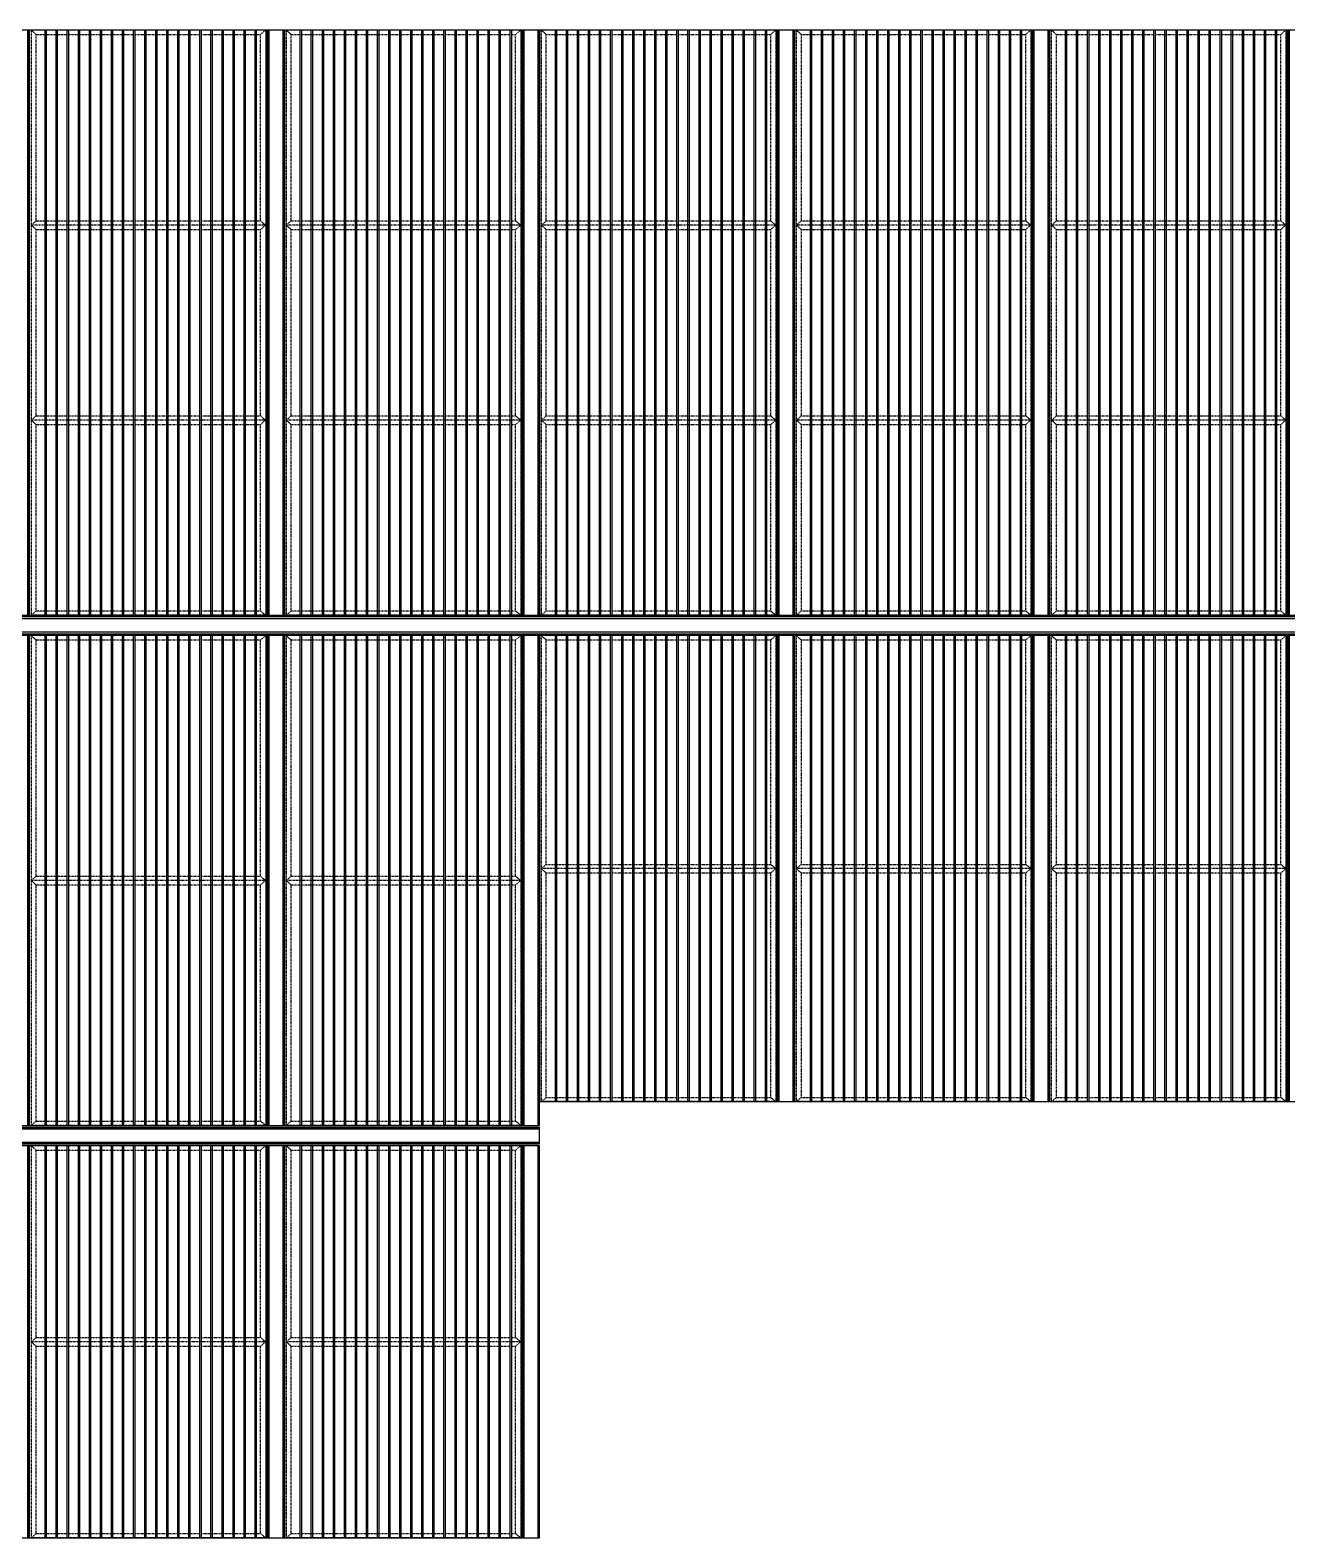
# Model space of a CAD drawing. Header units: millimetres. Extents: x 2519235 to 7246330, y 25937 to 201821.
# Drawn here: x 3131741 to 3139131, y 27121 to 35986 of the extents above; entities that cross this region are included whole.
import ezdxf

# ---------------------------------------------------------------- set-up
doc = ezdxf.new("R2010")
doc.units = ezdxf.units.MM
doc.set_wipeout_variables(frame=1)
doc.linetypes.add('TA_HL_001.00000', pattern=[6.5, 3.55, -2.95])
for name, color, linetype in [('010 - ASPG_EXTR_MAIN_COLOR_2', 7, 'Continuous'), ('010 - ASPG_EXTR_WIPEOUT_', 7, 'Continuous'), ('010 - ASPG_FRAMING_MAIN_COLOR_1', 7, 'Continuous'), ('010 - ASPG_FRAMING_MAIN_COLOR_2', 7, 'Continuous'), ('010 - ASPG_FRAMING_SUB_COLOR_2', 7, 'Continuous'), ('010 - ASPG_FRAMING_SUB_COLOR_3', 7, 'Continuous'), ('010 - ASPG_FRAMING_WIPEOUT_', 7, 'Continuous')]:
    doc.layers.add(name, color=color, linetype=linetype)

# ---------------------------------------------------------------- blocks, each defined once
blk = doc.blocks.new('*U1306')
at = {"color": 7}
blk.add_wipeout([(50, 0), (1450, 0), (1450, 2305), (50, 2305)], dxfattribs=at).dxf.layer = '010 - ASPG_EXTR_WIPEOUT_'
at = {"layer": '010 - ASPG_EXTR_MAIN_COLOR_2', "color": 7}
for points in [[(141.5, 0), (151.7, 0), (151.7, 2305), (141.5, 2305)], [(206.5, 0), (216.7, 0), (216.7, 2305), (206.5, 2305)], [(271.5, 0), (281.7, 0), (281.7, 2305), (271.5, 2305)], [(336.5, 0), (346.7, 0), (346.7, 2305), (336.5, 2305)], [(401.5, 0), (411.7, 0), (411.7, 2305), (401.5, 2305)], [(466.5, 0), (476.7, 0), (476.7, 2305), (466.5, 2305)], [(531.5, 0), (541.7, 0), (541.7, 2305), (531.5, 2305)], [(596.5, 0), (606.7, 0), (606.7, 2305), (596.5, 2305)], [(661.5, 0), (671.7, 0), (671.7, 2305), (661.5, 2305)], [(726.5, 0), (736.7, 0), (736.7, 2305), (726.5, 2305)], [(791.5, 0), (801.7, 0), (801.7, 2305), (791.5, 2305)], [(856.5, 0), (866.7, 0), (866.7, 2305), (856.5, 2305)], [(921.5, 0), (931.7, 0), (931.7, 2305), (921.5, 2305)], [(986.5, 0), (996.7, 0), (996.7, 2305), (986.5, 2305)], [(1051.5, 0), (1061.7, 0), (1061.7, 2305), (1051.5, 2305)], [(1116.5, 0), (1126.7, 0), (1126.7, 2305), (1116.5, 2305)], [(1181.5, 0), (1191.7, 0), (1191.7, 2305), (1181.5, 2305)], [(1246.5, 0), (1256.7, 0), (1256.7, 2305), (1246.5, 2305)], [(1311.5, 0), (1321.7, 0), (1321.7, 2305), (1311.5, 2305)], [(1376.5, 0), (1386.7, 0), (1386.7, 2305), (1376.5, 2305)]]:
    blk.add_lwpolyline(points, close=True, dxfattribs=at)
at = {"layer": '010 - ASPG_FRAMING_SUB_COLOR_2', "color": 7}
blk.add_lwpolyline([(50, 0), (1450, 0), (1450, 2305), (50, 2305)], close=True, dxfattribs=at)
at = {"color": 7}
for points in [[(-50, 0), (50, 0), (50, 2305), (-50, 2305)], [(1450, 0), (1550, 0), (1550, 2305), (1450, 2305)]]:
    blk.add_wipeout(points, dxfattribs=at).dxf.layer = '010 - ASPG_EXTR_WIPEOUT_'
at = {"layer": '010 - ASPG_EXTR_MAIN_COLOR_2', "color": 7}
blk.add_lwpolyline([(1441.5, 0), (1451.7, 0), (1451.7, 2305), (1441.5, 2305)], close=True, dxfattribs=at)
at = {"layer": '010 - ASPG_FRAMING_MAIN_COLOR_1', "color": 7}
for points in [[(-50, 0), (-40, 0), (-40, 2305), (-50, 2305)], [(40, 0), (50, 0), (50, 2305), (40, 2305)], [(1450, 0), (1460, 0), (1460, 2305), (1450, 2305)], [(1540, 0), (1550, 0), (1550, 2305), (1540, 2305)]]:
    blk.add_lwpolyline(points, close=True, dxfattribs=at)
at = {"layer": '010 - ASPG_FRAMING_SUB_COLOR_2', "color": 7}
for points in [[(-50, 0), (50, 0), (50, 2305), (-50, 2305)], [(1450, 0), (1550, 0), (1550, 2305), (1450, 2305)]]:
    blk.add_lwpolyline(points, close=True, dxfattribs=at)
blk = doc.blocks.new('*U1307')
at = {"color": 7}
blk.add_wipeout([(50, 0), (1450, 0), (1450, 2305), (50, 2305)], dxfattribs=at).dxf.layer = '010 - ASPG_EXTR_WIPEOUT_'
at = {"layer": '010 - ASPG_EXTR_MAIN_COLOR_2', "color": 7}
for points in [[(141.5, 0), (151.7, 0), (151.7, 2305), (141.5, 2305)], [(206.5, 0), (216.7, 0), (216.7, 2305), (206.5, 2305)], [(271.5, 0), (281.7, 0), (281.7, 2305), (271.5, 2305)], [(336.5, 0), (346.7, 0), (346.7, 2305), (336.5, 2305)], [(401.5, 0), (411.7, 0), (411.7, 2305), (401.5, 2305)], [(466.5, 0), (476.7, 0), (476.7, 2305), (466.5, 2305)], [(531.5, 0), (541.7, 0), (541.7, 2305), (531.5, 2305)], [(596.5, 0), (606.7, 0), (606.7, 2305), (596.5, 2305)], [(661.5, 0), (671.7, 0), (671.7, 2305), (661.5, 2305)], [(726.5, 0), (736.7, 0), (736.7, 2305), (726.5, 2305)], [(791.5, 0), (801.7, 0), (801.7, 2305), (791.5, 2305)], [(856.5, 0), (866.7, 0), (866.7, 2305), (856.5, 2305)], [(921.5, 0), (931.7, 0), (931.7, 2305), (921.5, 2305)], [(986.5, 0), (996.7, 0), (996.7, 2305), (986.5, 2305)], [(1051.5, 0), (1061.7, 0), (1061.7, 2305), (1051.5, 2305)], [(1116.5, 0), (1126.7, 0), (1126.7, 2305), (1116.5, 2305)], [(1181.5, 0), (1191.7, 0), (1191.7, 2305), (1181.5, 2305)], [(1246.5, 0), (1256.7, 0), (1256.7, 2305), (1246.5, 2305)], [(1311.5, 0), (1321.7, 0), (1321.7, 2305), (1311.5, 2305)], [(1376.5, 0), (1386.7, 0), (1386.7, 2305), (1376.5, 2305)]]:
    blk.add_lwpolyline(points, close=True, dxfattribs=at)
at = {"layer": '010 - ASPG_FRAMING_SUB_COLOR_2', "color": 7}
blk.add_lwpolyline([(50, 0), (1450, 0), (1450, 2305), (50, 2305)], close=True, dxfattribs=at)
at = {"color": 7}
for points in [[(-50, 0), (50, 0), (50, 2305), (-50, 2305)], [(1450, 0), (1550, 0), (1550, 2305), (1450, 2305)]]:
    blk.add_wipeout(points, dxfattribs=at).dxf.layer = '010 - ASPG_EXTR_WIPEOUT_'
at = {"layer": '010 - ASPG_EXTR_MAIN_COLOR_2', "color": 7}
blk.add_lwpolyline([(1441.5, 0), (1451.7, 0), (1451.7, 2305), (1441.5, 2305)], close=True, dxfattribs=at)
at = {"layer": '010 - ASPG_FRAMING_MAIN_COLOR_1', "color": 7}
for points in [[(-50, 0), (-40, 0), (-40, 2305), (-50, 2305)], [(40, 0), (50, 0), (50, 2305), (40, 2305)], [(1450, 0), (1460, 0), (1460, 2305), (1450, 2305)], [(1540, 0), (1550, 0), (1550, 2305), (1540, 2305)]]:
    blk.add_lwpolyline(points, close=True, dxfattribs=at)
at = {"layer": '010 - ASPG_FRAMING_SUB_COLOR_2', "color": 7}
for points in [[(-50, 0), (50, 0), (50, 2305), (-50, 2305)], [(1450, 0), (1550, 0), (1550, 2305), (1450, 2305)]]:
    blk.add_lwpolyline(points, close=True, dxfattribs=at)
blk = doc.blocks.new('*U2018')
at = {"color": 7}
blk.add_wipeout([(50, 0), (1450, 0), (1450, 2740), (50, 2740)], dxfattribs=at).dxf.layer = '010 - ASPG_EXTR_WIPEOUT_'
at = {"layer": '010 - ASPG_EXTR_MAIN_COLOR_2', "color": 7}
for points in [[(141.5, 0), (151.7, 0), (151.7, 2740), (141.5, 2740)], [(206.5, 0), (216.7, 0), (216.7, 2740), (206.5, 2740)], [(271.5, 0), (281.7, 0), (281.7, 2740), (271.5, 2740)], [(336.5, 0), (346.7, 0), (346.7, 2740), (336.5, 2740)], [(401.5, 0), (411.7, 0), (411.7, 2740), (401.5, 2740)], [(466.5, 0), (476.7, 0), (476.7, 2740), (466.5, 2740)], [(531.5, 0), (541.7, 0), (541.7, 2740), (531.5, 2740)], [(596.5, 0), (606.7, 0), (606.7, 2740), (596.5, 2740)], [(661.5, 0), (671.7, 0), (671.7, 2740), (661.5, 2740)], [(726.5, 0), (736.7, 0), (736.7, 2740), (726.5, 2740)], [(791.5, 0), (801.7, 0), (801.7, 2740), (791.5, 2740)], [(856.5, 0), (866.7, 0), (866.7, 2740), (856.5, 2740)], [(921.5, 0), (931.7, 0), (931.7, 2740), (921.5, 2740)], [(986.5, 0), (996.7, 0), (996.7, 2740), (986.5, 2740)], [(1051.5, 0), (1061.7, 0), (1061.7, 2740), (1051.5, 2740)], [(1116.5, 0), (1126.7, 0), (1126.7, 2740), (1116.5, 2740)], [(1181.5, 0), (1191.7, 0), (1191.7, 2740), (1181.5, 2740)], [(1246.5, 0), (1256.7, 0), (1256.7, 2740), (1246.5, 2740)], [(1311.5, 0), (1321.7, 0), (1321.7, 2740), (1311.5, 2740)], [(1376.5, 0), (1386.7, 0), (1386.7, 2740), (1376.5, 2740)]]:
    blk.add_lwpolyline(points, close=True, dxfattribs=at)
at = {"layer": '010 - ASPG_FRAMING_SUB_COLOR_2', "color": 7}
blk.add_lwpolyline([(50, 0), (1450, 0), (1450, 2740), (50, 2740)], close=True, dxfattribs=at)
at = {"color": 7}
for points in [[(-50, 0), (50, 0), (50, 2740), (-50, 2740)], [(1450, 0), (1550, 0), (1550, 2740), (1450, 2740)]]:
    blk.add_wipeout(points, dxfattribs=at).dxf.layer = '010 - ASPG_EXTR_WIPEOUT_'
at = {"layer": '010 - ASPG_EXTR_MAIN_COLOR_2', "color": 7}
blk.add_lwpolyline([(1441.5, 0), (1451.7, 0), (1451.7, 2740), (1441.5, 2740)], close=True, dxfattribs=at)
at = {"layer": '010 - ASPG_FRAMING_MAIN_COLOR_1', "color": 7}
for points in [[(-50, 0), (-40, 0), (-40, 2740), (-50, 2740)], [(40, 0), (50, 0), (50, 2740), (40, 2740)], [(1450, 0), (1460, 0), (1460, 2740), (1450, 2740)], [(1540, 0), (1550, 0), (1550, 2740), (1540, 2740)]]:
    blk.add_lwpolyline(points, close=True, dxfattribs=at)
at = {"layer": '010 - ASPG_FRAMING_SUB_COLOR_2', "color": 7}
for points in [[(-50, 0), (50, 0), (50, 2740), (-50, 2740)], [(1450, 0), (1550, 0), (1550, 2740), (1450, 2740)]]:
    blk.add_lwpolyline(points, close=True, dxfattribs=at)
blk = doc.blocks.new('*U2017')
at = {"color": 7}
blk.add_wipeout([(50, 0), (1450, 0), (1450, 2740), (50, 2740)], dxfattribs=at).dxf.layer = '010 - ASPG_EXTR_WIPEOUT_'
at = {"layer": '010 - ASPG_EXTR_MAIN_COLOR_2', "color": 7}
for points in [[(141.5, 0), (151.7, 0), (151.7, 2740), (141.5, 2740)], [(206.5, 0), (216.7, 0), (216.7, 2740), (206.5, 2740)], [(271.5, 0), (281.7, 0), (281.7, 2740), (271.5, 2740)], [(336.5, 0), (346.7, 0), (346.7, 2740), (336.5, 2740)], [(401.5, 0), (411.7, 0), (411.7, 2740), (401.5, 2740)], [(466.5, 0), (476.7, 0), (476.7, 2740), (466.5, 2740)], [(531.5, 0), (541.7, 0), (541.7, 2740), (531.5, 2740)], [(596.5, 0), (606.7, 0), (606.7, 2740), (596.5, 2740)], [(661.5, 0), (671.7, 0), (671.7, 2740), (661.5, 2740)], [(726.5, 0), (736.7, 0), (736.7, 2740), (726.5, 2740)], [(791.5, 0), (801.7, 0), (801.7, 2740), (791.5, 2740)], [(856.5, 0), (866.7, 0), (866.7, 2740), (856.5, 2740)], [(921.5, 0), (931.7, 0), (931.7, 2740), (921.5, 2740)], [(986.5, 0), (996.7, 0), (996.7, 2740), (986.5, 2740)], [(1051.5, 0), (1061.7, 0), (1061.7, 2740), (1051.5, 2740)], [(1116.5, 0), (1126.7, 0), (1126.7, 2740), (1116.5, 2740)], [(1181.5, 0), (1191.7, 0), (1191.7, 2740), (1181.5, 2740)], [(1246.5, 0), (1256.7, 0), (1256.7, 2740), (1246.5, 2740)], [(1311.5, 0), (1321.7, 0), (1321.7, 2740), (1311.5, 2740)], [(1376.5, 0), (1386.7, 0), (1386.7, 2740), (1376.5, 2740)]]:
    blk.add_lwpolyline(points, close=True, dxfattribs=at)
at = {"layer": '010 - ASPG_FRAMING_SUB_COLOR_2', "color": 7}
blk.add_lwpolyline([(50, 0), (1450, 0), (1450, 2740), (50, 2740)], close=True, dxfattribs=at)
at = {"color": 7}
for points in [[(-50, 0), (50, 0), (50, 2740), (-50, 2740)], [(1450, 0), (1550, 0), (1550, 2740), (1450, 2740)]]:
    blk.add_wipeout(points, dxfattribs=at).dxf.layer = '010 - ASPG_EXTR_WIPEOUT_'
at = {"layer": '010 - ASPG_EXTR_MAIN_COLOR_2', "color": 7}
blk.add_lwpolyline([(1441.5, 0), (1451.7, 0), (1451.7, 2740), (1441.5, 2740)], close=True, dxfattribs=at)
at = {"layer": '010 - ASPG_FRAMING_MAIN_COLOR_1', "color": 7}
for points in [[(-50, 0), (-40, 0), (-40, 2740), (-50, 2740)], [(40, 0), (50, 0), (50, 2740), (40, 2740)], [(1450, 0), (1460, 0), (1460, 2740), (1450, 2740)], [(1540, 0), (1550, 0), (1550, 2740), (1540, 2740)]]:
    blk.add_lwpolyline(points, close=True, dxfattribs=at)
at = {"layer": '010 - ASPG_FRAMING_SUB_COLOR_2', "color": 7}
for points in [[(-50, 0), (50, 0), (50, 2740), (-50, 2740)], [(1450, 0), (1550, 0), (1550, 2740), (1450, 2740)]]:
    blk.add_lwpolyline(points, close=True, dxfattribs=at)
blk = doc.blocks.new('*U1309')
at = {"color": 7}
blk.add_wipeout([(0, -40), (27009, -40), (27009, 40), (0, 40)], dxfattribs=at).dxf.layer = '010 - ASPG_FRAMING_WIPEOUT_'
at = {"layer": '010 - ASPG_FRAMING_MAIN_COLOR_2', "color": 7}
blk.add_lwpolyline([(0, -40), (27009, -40), (27009, 40), (0, 40)], close=True, dxfattribs=at)
at = {"color": 7}
for points in [[(0, 40), (27084, 40), (27084, 50), (0, 50)], [(0, -50), (27084, -50), (27084, -40), (0, -40)]]:
    blk.add_wipeout(points, dxfattribs=at).dxf.layer = '010 - ASPG_FRAMING_WIPEOUT_'
at = {"layer": '010 - ASPG_FRAMING_MAIN_COLOR_1', "color": 7}
for points in [[(0, 40), (27084, 40), (27084, 50), (0, 50)], [(0, -50), (27084, -50), (27084, -40), (0, -40)]]:
    blk.add_lwpolyline(points, close=True, dxfattribs=at)
blk = doc.blocks.new('*U1267')
at = {"color": 7}
blk.add_wipeout([(0, -40), (9059, -40), (9059, 40), (0, 40)], dxfattribs=at).dxf.layer = '010 - ASPG_FRAMING_WIPEOUT_'
at = {"layer": '010 - ASPG_FRAMING_MAIN_COLOR_2', "color": 7}
blk.add_lwpolyline([(0, -40), (9059, -40), (9059, 40), (0, 40)], close=True, dxfattribs=at)
at = {"color": 7}
for points in [[(0, 40), (9134, 40), (9134, 50), (0, 50)], [(0, -50), (9134, -50), (9134, -40), (0, -40)]]:
    blk.add_wipeout(points, dxfattribs=at).dxf.layer = '010 - ASPG_FRAMING_WIPEOUT_'
at = {"layer": '010 - ASPG_FRAMING_MAIN_COLOR_1', "color": 7}
for points in [[(0, 40), (9134, 40), (9134, 50), (0, 50)], [(0, -50), (9134, -50), (9134, -40), (0, -40)]]:
    blk.add_lwpolyline(points, close=True, dxfattribs=at)
blk = doc.blocks.new('*U1292')
at = {"color": 7}
blk.add_wipeout([(50, 0), (1450, 0), (1450, 2880), (50, 2880)], dxfattribs=at).dxf.layer = '010 - ASPG_EXTR_WIPEOUT_'
at = {"layer": '010 - ASPG_EXTR_MAIN_COLOR_2', "color": 7}
for points in [[(141.5, 0), (151.7, 0), (151.7, 2880), (141.5, 2880)], [(206.5, 0), (216.7, 0), (216.7, 2880), (206.5, 2880)], [(271.5, 0), (281.7, 0), (281.7, 2880), (271.5, 2880)], [(336.5, 0), (346.7, 0), (346.7, 2880), (336.5, 2880)], [(401.5, 0), (411.7, 0), (411.7, 2880), (401.5, 2880)], [(466.5, 0), (476.7, 0), (476.7, 2880), (466.5, 2880)], [(531.5, 0), (541.7, 0), (541.7, 2880), (531.5, 2880)], [(596.5, 0), (606.7, 0), (606.7, 2880), (596.5, 2880)], [(661.5, 0), (671.7, 0), (671.7, 2880), (661.5, 2880)], [(726.5, 0), (736.7, 0), (736.7, 2880), (726.5, 2880)], [(791.5, 0), (801.7, 0), (801.7, 2880), (791.5, 2880)], [(856.5, 0), (866.7, 0), (866.7, 2880), (856.5, 2880)], [(921.5, 0), (931.7, 0), (931.7, 2880), (921.5, 2880)], [(986.5, 0), (996.7, 0), (996.7, 2880), (986.5, 2880)], [(1051.5, 0), (1061.7, 0), (1061.7, 2880), (1051.5, 2880)], [(1116.5, 0), (1126.7, 0), (1126.7, 2880), (1116.5, 2880)], [(1181.5, 0), (1191.7, 0), (1191.7, 2880), (1181.5, 2880)], [(1246.5, 0), (1256.7, 0), (1256.7, 2880), (1246.5, 2880)], [(1311.5, 0), (1321.7, 0), (1321.7, 2880), (1311.5, 2880)], [(1376.5, 0), (1386.7, 0), (1386.7, 2880), (1376.5, 2880)]]:
    blk.add_lwpolyline(points, close=True, dxfattribs=at)
at = {"layer": '010 - ASPG_FRAMING_SUB_COLOR_2', "color": 7}
blk.add_lwpolyline([(50, 0), (1450, 0), (1450, 2880), (50, 2880)], close=True, dxfattribs=at)
at = {"color": 7}
for points in [[(-50, 0), (50, 0), (50, 2880), (-50, 2880)], [(1450, 0), (1550, 0), (1550, 2880), (1450, 2880)]]:
    blk.add_wipeout(points, dxfattribs=at).dxf.layer = '010 - ASPG_EXTR_WIPEOUT_'
at = {"layer": '010 - ASPG_EXTR_MAIN_COLOR_2', "color": 7}
blk.add_lwpolyline([(1441.5, 0), (1451.7, 0), (1451.7, 2880), (1441.5, 2880)], close=True, dxfattribs=at)
at = {"layer": '010 - ASPG_FRAMING_MAIN_COLOR_1', "color": 7}
for points in [[(-50, 0), (-40, 0), (-40, 2880), (-50, 2880)], [(40, 0), (50, 0), (50, 2880), (40, 2880)], [(1450, 0), (1460, 0), (1460, 2880), (1450, 2880)], [(1540, 0), (1550, 0), (1550, 2880), (1540, 2880)]]:
    blk.add_lwpolyline(points, close=True, dxfattribs=at)
at = {"layer": '010 - ASPG_FRAMING_SUB_COLOR_2', "color": 7}
for points in [[(-50, 0), (50, 0), (50, 2880), (-50, 2880)], [(1450, 0), (1550, 0), (1550, 2880), (1450, 2880)]]:
    blk.add_lwpolyline(points, close=True, dxfattribs=at)
blk = doc.blocks.new('*U1293')
at = {"color": 7}
blk.add_wipeout([(50, 0), (1450, 0), (1450, 2880), (50, 2880)], dxfattribs=at).dxf.layer = '010 - ASPG_EXTR_WIPEOUT_'
at = {"layer": '010 - ASPG_EXTR_MAIN_COLOR_2', "color": 7}
for points in [[(141.5, 0), (151.7, 0), (151.7, 2880), (141.5, 2880)], [(206.5, 0), (216.7, 0), (216.7, 2880), (206.5, 2880)], [(271.5, 0), (281.7, 0), (281.7, 2880), (271.5, 2880)], [(336.5, 0), (346.7, 0), (346.7, 2880), (336.5, 2880)], [(401.5, 0), (411.7, 0), (411.7, 2880), (401.5, 2880)], [(466.5, 0), (476.7, 0), (476.7, 2880), (466.5, 2880)], [(531.5, 0), (541.7, 0), (541.7, 2880), (531.5, 2880)], [(596.5, 0), (606.7, 0), (606.7, 2880), (596.5, 2880)], [(661.5, 0), (671.7, 0), (671.7, 2880), (661.5, 2880)], [(726.5, 0), (736.7, 0), (736.7, 2880), (726.5, 2880)], [(791.5, 0), (801.7, 0), (801.7, 2880), (791.5, 2880)], [(856.5, 0), (866.7, 0), (866.7, 2880), (856.5, 2880)], [(921.5, 0), (931.7, 0), (931.7, 2880), (921.5, 2880)], [(986.5, 0), (996.7, 0), (996.7, 2880), (986.5, 2880)], [(1051.5, 0), (1061.7, 0), (1061.7, 2880), (1051.5, 2880)], [(1116.5, 0), (1126.7, 0), (1126.7, 2880), (1116.5, 2880)], [(1181.5, 0), (1191.7, 0), (1191.7, 2880), (1181.5, 2880)], [(1246.5, 0), (1256.7, 0), (1256.7, 2880), (1246.5, 2880)], [(1311.5, 0), (1321.7, 0), (1321.7, 2880), (1311.5, 2880)], [(1376.5, 0), (1386.7, 0), (1386.7, 2880), (1376.5, 2880)]]:
    blk.add_lwpolyline(points, close=True, dxfattribs=at)
at = {"layer": '010 - ASPG_FRAMING_SUB_COLOR_2', "color": 7}
blk.add_lwpolyline([(50, 0), (1450, 0), (1450, 2880), (50, 2880)], close=True, dxfattribs=at)
at = {"color": 7}
for points in [[(-50, 0), (50, 0), (50, 2880), (-50, 2880)], [(1450, 0), (1550, 0), (1550, 2880), (1450, 2880)]]:
    blk.add_wipeout(points, dxfattribs=at).dxf.layer = '010 - ASPG_EXTR_WIPEOUT_'
at = {"layer": '010 - ASPG_EXTR_MAIN_COLOR_2', "color": 7}
blk.add_lwpolyline([(1441.5, 0), (1451.7, 0), (1451.7, 2880), (1441.5, 2880)], close=True, dxfattribs=at)
at = {"layer": '010 - ASPG_FRAMING_MAIN_COLOR_1', "color": 7}
for points in [[(-50, 0), (-40, 0), (-40, 2880), (-50, 2880)], [(40, 0), (50, 0), (50, 2880), (40, 2880)], [(1450, 0), (1460, 0), (1460, 2880), (1450, 2880)], [(1540, 0), (1550, 0), (1550, 2880), (1540, 2880)]]:
    blk.add_lwpolyline(points, close=True, dxfattribs=at)
at = {"layer": '010 - ASPG_FRAMING_SUB_COLOR_2', "color": 7}
for points in [[(-50, 0), (50, 0), (50, 2880), (-50, 2880)], [(1450, 0), (1550, 0), (1550, 2880), (1450, 2880)]]:
    blk.add_lwpolyline(points, close=True, dxfattribs=at)
blk = doc.blocks.new('*U1294')
at = {"color": 7}
blk.add_wipeout([(50, 0), (1450, 0), (1450, 3440), (50, 3440)], dxfattribs=at).dxf.layer = '010 - ASPG_EXTR_WIPEOUT_'
at = {"layer": '010 - ASPG_EXTR_MAIN_COLOR_2', "color": 7}
for points in [[(141.5, 0), (151.7, 0), (151.7, 3440), (141.5, 3440)], [(206.5, 0), (216.7, 0), (216.7, 3440), (206.5, 3440)], [(271.5, 0), (281.7, 0), (281.7, 3440), (271.5, 3440)], [(336.5, 0), (346.7, 0), (346.7, 3440), (336.5, 3440)], [(401.5, 0), (411.7, 0), (411.7, 3440), (401.5, 3440)], [(466.5, 0), (476.7, 0), (476.7, 3440), (466.5, 3440)], [(531.5, 0), (541.7, 0), (541.7, 3440), (531.5, 3440)], [(596.5, 0), (606.7, 0), (606.7, 3440), (596.5, 3440)], [(661.5, 0), (671.7, 0), (671.7, 3440), (661.5, 3440)], [(726.5, 0), (736.7, 0), (736.7, 3440), (726.5, 3440)], [(791.5, 0), (801.7, 0), (801.7, 3440), (791.5, 3440)], [(856.5, 0), (866.7, 0), (866.7, 3440), (856.5, 3440)], [(921.5, 0), (931.7, 0), (931.7, 3440), (921.5, 3440)], [(986.5, 0), (996.7, 0), (996.7, 3440), (986.5, 3440)], [(1051.5, 0), (1061.7, 0), (1061.7, 3440), (1051.5, 3440)], [(1116.5, 0), (1126.7, 0), (1126.7, 3440), (1116.5, 3440)], [(1181.5, 0), (1191.7, 0), (1191.7, 3440), (1181.5, 3440)], [(1246.5, 0), (1256.7, 0), (1256.7, 3440), (1246.5, 3440)], [(1311.5, 0), (1321.7, 0), (1321.7, 3440), (1311.5, 3440)], [(1376.5, 0), (1386.7, 0), (1386.7, 3440), (1376.5, 3440)]]:
    blk.add_lwpolyline(points, close=True, dxfattribs=at)
at = {"layer": '010 - ASPG_FRAMING_SUB_COLOR_2', "color": 7}
blk.add_lwpolyline([(50, 0), (1450, 0), (1450, 3440), (50, 3440)], close=True, dxfattribs=at)
at = {"color": 7}
for points in [[(-50, 0), (50, 0), (50, 3440), (-50, 3440)], [(1450, 0), (1550, 0), (1550, 3440), (1450, 3440)]]:
    blk.add_wipeout(points, dxfattribs=at).dxf.layer = '010 - ASPG_EXTR_WIPEOUT_'
at = {"layer": '010 - ASPG_EXTR_MAIN_COLOR_2', "color": 7}
blk.add_lwpolyline([(1441.5, 0), (1451.7, 0), (1451.7, 3440), (1441.5, 3440)], close=True, dxfattribs=at)
at = {"layer": '010 - ASPG_FRAMING_MAIN_COLOR_1', "color": 7}
for points in [[(-50, 0), (-40, 0), (-40, 3440), (-50, 3440)], [(40, 0), (50, 0), (50, 3440), (40, 3440)], [(1450, 0), (1460, 0), (1460, 3440), (1450, 3440)], [(1540, 0), (1550, 0), (1550, 3440), (1540, 3440)]]:
    blk.add_lwpolyline(points, close=True, dxfattribs=at)
at = {"layer": '010 - ASPG_FRAMING_SUB_COLOR_2', "color": 7}
for points in [[(-50, 0), (50, 0), (50, 3440), (-50, 3440)], [(1450, 0), (1550, 0), (1550, 3440), (1450, 3440)]]:
    blk.add_lwpolyline(points, close=True, dxfattribs=at)
blk = doc.blocks.new('*U1285')
at = {"color": 7}
blk.add_wipeout([(50, 0), (1450, 0), (1450, 3440), (50, 3440)], dxfattribs=at).dxf.layer = '010 - ASPG_EXTR_WIPEOUT_'
at = {"layer": '010 - ASPG_EXTR_MAIN_COLOR_2', "color": 7}
for points in [[(141.5, 0), (151.7, 0), (151.7, 3440), (141.5, 3440)], [(206.5, 0), (216.7, 0), (216.7, 3440), (206.5, 3440)], [(271.5, 0), (281.7, 0), (281.7, 3440), (271.5, 3440)], [(336.5, 0), (346.7, 0), (346.7, 3440), (336.5, 3440)], [(401.5, 0), (411.7, 0), (411.7, 3440), (401.5, 3440)], [(466.5, 0), (476.7, 0), (476.7, 3440), (466.5, 3440)], [(531.5, 0), (541.7, 0), (541.7, 3440), (531.5, 3440)], [(596.5, 0), (606.7, 0), (606.7, 3440), (596.5, 3440)], [(661.5, 0), (671.7, 0), (671.7, 3440), (661.5, 3440)], [(726.5, 0), (736.7, 0), (736.7, 3440), (726.5, 3440)], [(791.5, 0), (801.7, 0), (801.7, 3440), (791.5, 3440)], [(856.5, 0), (866.7, 0), (866.7, 3440), (856.5, 3440)], [(921.5, 0), (931.7, 0), (931.7, 3440), (921.5, 3440)], [(986.5, 0), (996.7, 0), (996.7, 3440), (986.5, 3440)], [(1051.5, 0), (1061.7, 0), (1061.7, 3440), (1051.5, 3440)], [(1116.5, 0), (1126.7, 0), (1126.7, 3440), (1116.5, 3440)], [(1181.5, 0), (1191.7, 0), (1191.7, 3440), (1181.5, 3440)], [(1246.5, 0), (1256.7, 0), (1256.7, 3440), (1246.5, 3440)], [(1311.5, 0), (1321.7, 0), (1321.7, 3440), (1311.5, 3440)], [(1376.5, 0), (1386.7, 0), (1386.7, 3440), (1376.5, 3440)]]:
    blk.add_lwpolyline(points, close=True, dxfattribs=at)
at = {"layer": '010 - ASPG_FRAMING_SUB_COLOR_2', "color": 7}
blk.add_lwpolyline([(50, 0), (1450, 0), (1450, 3440), (50, 3440)], close=True, dxfattribs=at)
at = {"color": 7}
for points in [[(-50, 0), (50, 0), (50, 3440), (-50, 3440)], [(1450, 0), (1550, 0), (1550, 3440), (1450, 3440)]]:
    blk.add_wipeout(points, dxfattribs=at).dxf.layer = '010 - ASPG_EXTR_WIPEOUT_'
at = {"layer": '010 - ASPG_EXTR_MAIN_COLOR_2', "color": 7}
blk.add_lwpolyline([(1441.5, 0), (1451.7, 0), (1451.7, 3440), (1441.5, 3440)], close=True, dxfattribs=at)
at = {"layer": '010 - ASPG_FRAMING_MAIN_COLOR_1', "color": 7}
for points in [[(-50, 0), (-40, 0), (-40, 3440), (-50, 3440)], [(40, 0), (50, 0), (50, 3440), (40, 3440)], [(1450, 0), (1460, 0), (1460, 3440), (1450, 3440)], [(1540, 0), (1550, 0), (1550, 3440), (1540, 3440)]]:
    blk.add_lwpolyline(points, close=True, dxfattribs=at)
at = {"layer": '010 - ASPG_FRAMING_SUB_COLOR_2', "color": 7}
for points in [[(-50, 0), (50, 0), (50, 3440), (-50, 3440)], [(1450, 0), (1550, 0), (1550, 3440), (1450, 3440)]]:
    blk.add_lwpolyline(points, close=True, dxfattribs=at)
blk = doc.blocks.new('*U1275')
at = {"color": 7}
blk.add_wipeout([(50, 0), (1450, 0), (1450, 3440), (50, 3440)], dxfattribs=at).dxf.layer = '010 - ASPG_EXTR_WIPEOUT_'
at = {"layer": '010 - ASPG_EXTR_MAIN_COLOR_2', "color": 7}
for points in [[(141.5, 0), (151.7, 0), (151.7, 3440), (141.5, 3440)], [(206.5, 0), (216.7, 0), (216.7, 3440), (206.5, 3440)], [(271.5, 0), (281.7, 0), (281.7, 3440), (271.5, 3440)], [(336.5, 0), (346.7, 0), (346.7, 3440), (336.5, 3440)], [(401.5, 0), (411.7, 0), (411.7, 3440), (401.5, 3440)], [(466.5, 0), (476.7, 0), (476.7, 3440), (466.5, 3440)], [(531.5, 0), (541.7, 0), (541.7, 3440), (531.5, 3440)], [(596.5, 0), (606.7, 0), (606.7, 3440), (596.5, 3440)], [(661.5, 0), (671.7, 0), (671.7, 3440), (661.5, 3440)], [(726.5, 0), (736.7, 0), (736.7, 3440), (726.5, 3440)], [(791.5, 0), (801.7, 0), (801.7, 3440), (791.5, 3440)], [(856.5, 0), (866.7, 0), (866.7, 3440), (856.5, 3440)], [(921.5, 0), (931.7, 0), (931.7, 3440), (921.5, 3440)], [(986.5, 0), (996.7, 0), (996.7, 3440), (986.5, 3440)], [(1051.5, 0), (1061.7, 0), (1061.7, 3440), (1051.5, 3440)], [(1116.5, 0), (1126.7, 0), (1126.7, 3440), (1116.5, 3440)], [(1181.5, 0), (1191.7, 0), (1191.7, 3440), (1181.5, 3440)], [(1246.5, 0), (1256.7, 0), (1256.7, 3440), (1246.5, 3440)], [(1311.5, 0), (1321.7, 0), (1321.7, 3440), (1311.5, 3440)], [(1376.5, 0), (1386.7, 0), (1386.7, 3440), (1376.5, 3440)]]:
    blk.add_lwpolyline(points, close=True, dxfattribs=at)
at = {"layer": '010 - ASPG_FRAMING_SUB_COLOR_2', "color": 7}
blk.add_lwpolyline([(50, 0), (1450, 0), (1450, 3440), (50, 3440)], close=True, dxfattribs=at)
at = {"color": 7}
for points in [[(-50, 0), (50, 0), (50, 3440), (-50, 3440)], [(1450, 0), (1550, 0), (1550, 3440), (1450, 3440)]]:
    blk.add_wipeout(points, dxfattribs=at).dxf.layer = '010 - ASPG_EXTR_WIPEOUT_'
at = {"layer": '010 - ASPG_EXTR_MAIN_COLOR_2', "color": 7}
blk.add_lwpolyline([(1441.5, 0), (1451.7, 0), (1451.7, 3440), (1441.5, 3440)], close=True, dxfattribs=at)
at = {"layer": '010 - ASPG_FRAMING_MAIN_COLOR_1', "color": 7}
for points in [[(-50, 0), (-40, 0), (-40, 3440), (-50, 3440)], [(40, 0), (50, 0), (50, 3440), (40, 3440)], [(1450, 0), (1460, 0), (1460, 3440), (1450, 3440)], [(1540, 0), (1550, 0), (1550, 3440), (1540, 3440)]]:
    blk.add_lwpolyline(points, close=True, dxfattribs=at)
at = {"layer": '010 - ASPG_FRAMING_SUB_COLOR_2', "color": 7}
for points in [[(-50, 0), (50, 0), (50, 3440), (-50, 3440)], [(1450, 0), (1550, 0), (1550, 3440), (1450, 3440)]]:
    blk.add_lwpolyline(points, close=True, dxfattribs=at)
blk = doc.blocks.new('*U1276')
at = {"color": 7}
blk.add_wipeout([(50, 0), (1450, 0), (1450, 3440), (50, 3440)], dxfattribs=at).dxf.layer = '010 - ASPG_EXTR_WIPEOUT_'
at = {"layer": '010 - ASPG_EXTR_MAIN_COLOR_2', "color": 7}
for points in [[(141.5, 0), (151.7, 0), (151.7, 3440), (141.5, 3440)], [(206.5, 0), (216.7, 0), (216.7, 3440), (206.5, 3440)], [(271.5, 0), (281.7, 0), (281.7, 3440), (271.5, 3440)], [(336.5, 0), (346.7, 0), (346.7, 3440), (336.5, 3440)], [(401.5, 0), (411.7, 0), (411.7, 3440), (401.5, 3440)], [(466.5, 0), (476.7, 0), (476.7, 3440), (466.5, 3440)], [(531.5, 0), (541.7, 0), (541.7, 3440), (531.5, 3440)], [(596.5, 0), (606.7, 0), (606.7, 3440), (596.5, 3440)], [(661.5, 0), (671.7, 0), (671.7, 3440), (661.5, 3440)], [(726.5, 0), (736.7, 0), (736.7, 3440), (726.5, 3440)], [(791.5, 0), (801.7, 0), (801.7, 3440), (791.5, 3440)], [(856.5, 0), (866.7, 0), (866.7, 3440), (856.5, 3440)], [(921.5, 0), (931.7, 0), (931.7, 3440), (921.5, 3440)], [(986.5, 0), (996.7, 0), (996.7, 3440), (986.5, 3440)], [(1051.5, 0), (1061.7, 0), (1061.7, 3440), (1051.5, 3440)], [(1116.5, 0), (1126.7, 0), (1126.7, 3440), (1116.5, 3440)], [(1181.5, 0), (1191.7, 0), (1191.7, 3440), (1181.5, 3440)], [(1246.5, 0), (1256.7, 0), (1256.7, 3440), (1246.5, 3440)], [(1311.5, 0), (1321.7, 0), (1321.7, 3440), (1311.5, 3440)], [(1376.5, 0), (1386.7, 0), (1386.7, 3440), (1376.5, 3440)]]:
    blk.add_lwpolyline(points, close=True, dxfattribs=at)
at = {"layer": '010 - ASPG_FRAMING_SUB_COLOR_2', "color": 7}
blk.add_lwpolyline([(50, 0), (1450, 0), (1450, 3440), (50, 3440)], close=True, dxfattribs=at)
at = {"color": 7}
for points in [[(-50, 0), (50, 0), (50, 3440), (-50, 3440)], [(1450, 0), (1550, 0), (1550, 3440), (1450, 3440)]]:
    blk.add_wipeout(points, dxfattribs=at).dxf.layer = '010 - ASPG_EXTR_WIPEOUT_'
at = {"layer": '010 - ASPG_EXTR_MAIN_COLOR_2', "color": 7}
blk.add_lwpolyline([(1441.5, 0), (1451.7, 0), (1451.7, 3440), (1441.5, 3440)], close=True, dxfattribs=at)
at = {"layer": '010 - ASPG_FRAMING_MAIN_COLOR_1', "color": 7}
for points in [[(-50, 0), (-40, 0), (-40, 3440), (-50, 3440)], [(40, 0), (50, 0), (50, 3440), (40, 3440)], [(1450, 0), (1460, 0), (1460, 3440), (1450, 3440)], [(1540, 0), (1550, 0), (1550, 3440), (1540, 3440)]]:
    blk.add_lwpolyline(points, close=True, dxfattribs=at)
at = {"layer": '010 - ASPG_FRAMING_SUB_COLOR_2', "color": 7}
for points in [[(-50, 0), (50, 0), (50, 3440), (-50, 3440)], [(1450, 0), (1550, 0), (1550, 3440), (1450, 3440)]]:
    blk.add_lwpolyline(points, close=True, dxfattribs=at)
blk = doc.blocks.new('*U1277')
at = {"color": 7}
blk.add_wipeout([(50, 0), (1450, 0), (1450, 3440), (50, 3440)], dxfattribs=at).dxf.layer = '010 - ASPG_EXTR_WIPEOUT_'
at = {"layer": '010 - ASPG_EXTR_MAIN_COLOR_2', "color": 7}
for points in [[(141.5, 0), (151.7, 0), (151.7, 3440), (141.5, 3440)], [(206.5, 0), (216.7, 0), (216.7, 3440), (206.5, 3440)], [(271.5, 0), (281.7, 0), (281.7, 3440), (271.5, 3440)], [(336.5, 0), (346.7, 0), (346.7, 3440), (336.5, 3440)], [(401.5, 0), (411.7, 0), (411.7, 3440), (401.5, 3440)], [(466.5, 0), (476.7, 0), (476.7, 3440), (466.5, 3440)], [(531.5, 0), (541.7, 0), (541.7, 3440), (531.5, 3440)], [(596.5, 0), (606.7, 0), (606.7, 3440), (596.5, 3440)], [(661.5, 0), (671.7, 0), (671.7, 3440), (661.5, 3440)], [(726.5, 0), (736.7, 0), (736.7, 3440), (726.5, 3440)], [(791.5, 0), (801.7, 0), (801.7, 3440), (791.5, 3440)], [(856.5, 0), (866.7, 0), (866.7, 3440), (856.5, 3440)], [(921.5, 0), (931.7, 0), (931.7, 3440), (921.5, 3440)], [(986.5, 0), (996.7, 0), (996.7, 3440), (986.5, 3440)], [(1051.5, 0), (1061.7, 0), (1061.7, 3440), (1051.5, 3440)], [(1116.5, 0), (1126.7, 0), (1126.7, 3440), (1116.5, 3440)], [(1181.5, 0), (1191.7, 0), (1191.7, 3440), (1181.5, 3440)], [(1246.5, 0), (1256.7, 0), (1256.7, 3440), (1246.5, 3440)], [(1311.5, 0), (1321.7, 0), (1321.7, 3440), (1311.5, 3440)], [(1376.5, 0), (1386.7, 0), (1386.7, 3440), (1376.5, 3440)]]:
    blk.add_lwpolyline(points, close=True, dxfattribs=at)
at = {"layer": '010 - ASPG_FRAMING_SUB_COLOR_2', "color": 7}
blk.add_lwpolyline([(50, 0), (1450, 0), (1450, 3440), (50, 3440)], close=True, dxfattribs=at)
at = {"color": 7}
for points in [[(-50, 0), (50, 0), (50, 3440), (-50, 3440)], [(1450, 0), (1550, 0), (1550, 3440), (1450, 3440)]]:
    blk.add_wipeout(points, dxfattribs=at).dxf.layer = '010 - ASPG_EXTR_WIPEOUT_'
at = {"layer": '010 - ASPG_EXTR_MAIN_COLOR_2', "color": 7}
blk.add_lwpolyline([(1441.5, 0), (1451.7, 0), (1451.7, 3440), (1441.5, 3440)], close=True, dxfattribs=at)
at = {"layer": '010 - ASPG_FRAMING_MAIN_COLOR_1', "color": 7}
for points in [[(-50, 0), (-40, 0), (-40, 3440), (-50, 3440)], [(40, 0), (50, 0), (50, 3440), (40, 3440)], [(1450, 0), (1460, 0), (1460, 3440), (1450, 3440)], [(1540, 0), (1550, 0), (1550, 3440), (1540, 3440)]]:
    blk.add_lwpolyline(points, close=True, dxfattribs=at)
at = {"layer": '010 - ASPG_FRAMING_SUB_COLOR_2', "color": 7}
for points in [[(-50, 0), (50, 0), (50, 3440), (-50, 3440)], [(1450, 0), (1550, 0), (1550, 3440), (1450, 3440)]]:
    blk.add_lwpolyline(points, close=True, dxfattribs=at)
blk = doc.blocks.new('*U2617')
at = {"layer": '010 - ASPG_FRAMING_SUB_COLOR_3', "color": 7, "linetype": 'ByBlock'}
for points in [[(0, 0), (0, 1380), (25, 1350), (25, 30), (0, 0)], [(1146.7, 1380), (0, 1380), (25, 1350), (1121.7, 1350)], [(1146.7, 0), (1146.7, 1380), (1121.7, 1350), (1121.7, 30), (1146.7, 0)], [(25, 30), (1121.7, 30), (1146.7, 0), (0, 0), (25, 30)]]:
    blk.add_lwpolyline(points, close=True, dxfattribs=at)
blk = doc.blocks.new('*U2427')
at = {"layer": '010 - ASPG_FRAMING_SUB_COLOR_3', "color": 7, "linetype": 'ByBlock'}
for points in [[(0, 0), (0, 1380), (25, 1350), (25, 30), (0, 0)], [(1440, 1380), (0, 1380), (25, 1350), (1415, 1350)], [(1440, 0), (1440, 1380), (1415, 1350), (1415, 30), (1440, 0)], [(25, 30), (1415, 30), (1440, 0), (0, 0), (25, 30)]]:
    blk.add_lwpolyline(points, close=True, dxfattribs=at)
blk = doc.blocks.new('*U2620')
at = {"layer": '010 - ASPG_FRAMING_SUB_COLOR_3', "color": 7, "linetype": 'ByBlock'}
for points in [[(0, 0), (0, 1380), (25, 1350), (25, 30), (0, 0)], [(1370, 1380), (0, 1380), (25, 1350), (1345, 1350)], [(1370, 0), (1370, 1380), (1345, 1350), (1345, 30), (1370, 0)], [(25, 30), (1345, 30), (1370, 0), (0, 0), (25, 30)]]:
    blk.add_lwpolyline(points, close=True, dxfattribs=at)
blk = doc.blocks.new('*U2622')
at = {"layer": '010 - ASPG_FRAMING_SUB_COLOR_3', "color": 7, "linetype": 'ByBlock'}
for points in [[(0, 0), (0, 1380), (25, 1350), (25, 30), (0, 0)], [(1152.5, 1380), (0, 1380), (25, 1350), (1127.5, 1350)], [(1152.5, 0), (1152.5, 1380), (1127.5, 1350), (1127.5, 30), (1152.5, 0)], [(25, 30), (1127.5, 30), (1152.5, 0), (0, 0), (25, 30)]]:
    blk.add_lwpolyline(points, close=True, dxfattribs=at)

msp = doc.modelspace()

# ---------------------------------------------------------------- block references
at = {"color": 7}
for name, p in [('*U2018', (3134685.512, 29685.549)), ('*U1306', (3131685.512, 27120.549))]:
    msp.add_blockref(name, p, dxfattribs=at)

# ---------------------------------------------------------------- next in the draw order: block references
for name, p in [('*U2017', (3136185.512, 29685.549)), ('*U1307', (3133185.512, 27120.549))]:
    msp.add_blockref(name, p, dxfattribs=at)

# ---------------------------------------------------------------- next in the draw order: block references
at = {"color": 7, "rotation": 180}
msp.add_blockref('*U1309', (3152684.512, 32485.549), dxfattribs=at)
at = {"color": 7, "xscale": -1}
msp.add_blockref('*U1267', (3134734.512, 29485.549), dxfattribs=at)
at = {"color": 7, "linetype": 'TA_HL_001.00000', "rotation": 90}
for p in [(3133125.512, 27120.549), (3134625.512, 27120.549)]:
    msp.add_blockref('*U2622', p, dxfattribs=at)

# ---------------------------------------------------------------- next in the draw order: block references
at = {"color": 7}
for name, p in [('*U1294', (3133185.512, 32545.549)), ('*U1275', (3137685.512, 32545.549)), ('*U1292', (3131685.512, 29545.549)), ('*U2017', (3137685.512, 29685.549))]:
    msp.add_blockref(name, p, dxfattribs=at)
at = {"color": 7, "linetype": 'TA_HL_001.00000', "rotation": 90}
for p in [(3133125.512, 28273.049), (3134625.512, 28273.049)]:
    msp.add_blockref('*U2622', p, dxfattribs=at)

# ---------------------------------------------------------------- next in the draw order: block references
at = {"color": 7}
for name, p in [('*U1285', (3131685.512, 32545.549)), ('*U1276', (3136185.512, 32545.549)), ('*U1293', (3133185.512, 29545.549))]:
    msp.add_blockref(name, p, dxfattribs=at)
at = {"color": 7, "linetype": 'TA_HL_001.00000', "rotation": 90}
for p in [(3137625.512, 31055.549), (3139125.512, 31055.549), (3137625.512, 29685.549), (3139125.512, 29685.549)]:
    msp.add_blockref('*U2620', p, dxfattribs=at)

# ---------------------------------------------------------------- next in the draw order: block references
for name, p in [('*U2617', (3133125.512, 34838.882)), ('*U2617', (3139125.512, 34838.882)), ('*U2617', (3133125.512, 33692.215)), ('*U2617', (3139125.512, 33692.215)), ('*U2617', (3133125.512, 32545.549)), ('*U2617', (3139125.512, 32545.549)), ('*U2427', (3133125.512, 30985.549)), ('*U2427', (3134625.512, 30985.549)), ('*U2620', (3136125.512, 31055.549)), ('*U2620', (3136125.512, 29685.549)), ('*U2427', (3133125.512, 29545.549)), ('*U2427', (3134625.512, 29545.549))]:
    msp.add_blockref(name, p, dxfattribs=at)
at = {"color": 7}
msp.add_blockref('*U1277', (3134685.512, 32545.549), dxfattribs=at)

# ---------------------------------------------------------------- next in the draw order: block references
at = {"color": 7, "linetype": 'TA_HL_001.00000', "rotation": 90}
for p in [(3134625.512, 34838.882), (3136125.512, 34838.882), (3137625.512, 34838.882), (3134625.512, 33692.215), (3136125.512, 33692.215), (3137625.512, 33692.215), (3134625.512, 32545.549), (3136125.512, 32545.549), (3137625.512, 32545.549)]:
    msp.add_blockref('*U2617', p, dxfattribs=at)

doc.saveas('drawing.dxf')
